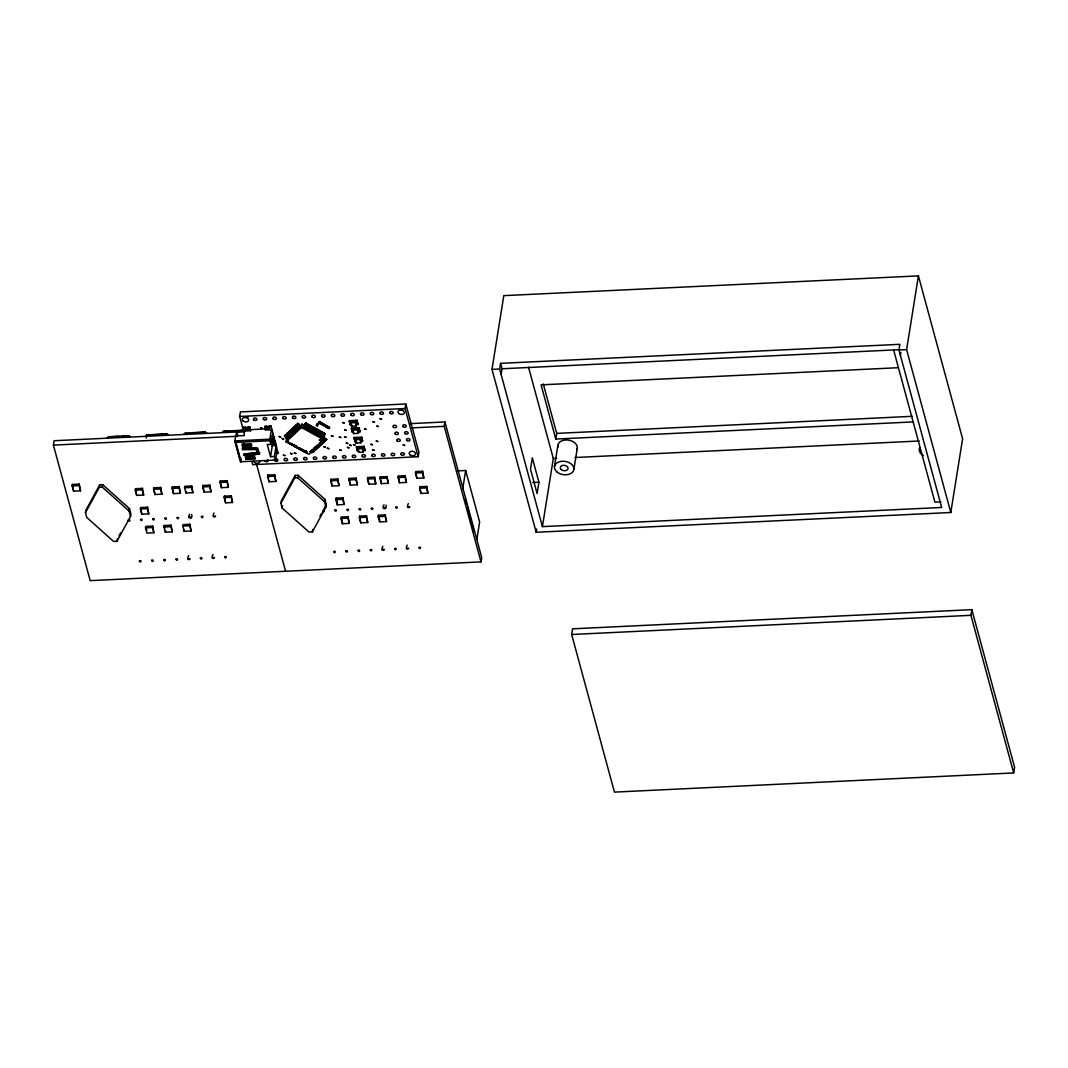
<?xml version="1.0" encoding="UTF-8"?>
<svg xmlns="http://www.w3.org/2000/svg" width="1068" height="1068" viewBox="0 0 1068 1068"><rect width="100%" height="100%" fill="white"/><g stroke="black" fill="none" stroke-linecap="round" stroke-linejoin="round"><path stroke-width="1.5" d="M356.178 426.012L355.684 421.206L356.178 426.012L351.586 426.239L350.704 421.446M351.586 426.239L351.612 424.824L350.277 424.89L349.997 423.876L350.905 422.568M353.575 433.595L352.694 428.802L353.575 433.595L358.18 433.381L357.673 428.562L358.18 433.381M356.151 443.073L355.27 438.267L356.151 443.073L360.744 442.846L360.25 438.027L360.744 442.846M358.648 452.271L357.767 447.465L358.648 452.271L363.24 452.044L362.746 447.238L363.24 452.044M271.526 429.777L265.398 430.07L264.664 427.347L264.851 426.225L266.76 426.132L266.947 428.615L269.243 428.508L269.056 426.012L270.978 425.918C272.527 431.953 268.081 438.334 271.072 444.315L267.24 444.502L270.551 456.704L274.383 456.517L275.531 460.401L277.199 450.643L277.934 453.353L276.011 453.446M240.954 458.506L240.847 461.99A2.123 0.734 -61 0 0 241.181 461.736L275.691 460.054M356.098 442.686L357.006 443.474L357.446 442.619M410.005 423.649L444.929 421.967L481.695 557.509L481 561.875L90.179 580.645L53.4 445.102L54.094 440.737L243.691 431.632M72.157 485.913L72.384 484.445L79.326 484.111L80.514 490.813L73.572 491.146L72.157 485.913L79.085 485.58L80.514 490.813M73.572 491.146L72.384 484.445M79.085 485.58L79.326 484.111M85.48 512.693L85.881 510.25L99.725 484.792L102.702 484.698L129.482 508.648L130.91 513.935L130.523 516.391L116.986 541.249L113.555 541.423L86.775 517.473L85.48 512.693L99.337 487.248L99.725 484.792M107.988 438.04L108.963 436.892L118.641 436.438M108.963 436.892L118.601 436.705M130.523 516.391L129.095 511.091L102.314 487.155L102.702 484.698M128.32 435.971L129.642 436.999L128.32 435.971L121.872 436.278M116.986 541.249L117.387 538.806M129.095 511.091L129.482 508.648M135.289 490.159L135.516 488.69L142.458 488.356L143.646 495.045L136.704 495.378L135.289 490.159L142.218 489.825L143.646 495.045M136.704 495.378L135.516 488.69M146.209 438.094L146.73 434.876L166.848 433.915L168.557 434.863M147.277 435.063L146.316 436.198L147.277 435.063L163.417 434.289M142.218 489.825L142.458 488.356M140.402 509.009L140.629 507.54L147.571 507.207L148.759 513.895L141.817 514.229L140.402 509.009L147.331 508.675L148.759 513.895M141.817 514.229L140.629 507.54M147.331 508.675L147.571 507.207M145.515 527.872L145.755 526.404L152.684 526.07L153.872 532.772L146.93 533.092L145.515 527.872L152.457 527.539L153.872 532.772M153.552 489.277L153.779 487.809L160.721 487.475L161.909 494.177L154.967 494.511L153.552 489.277L160.48 488.944L161.909 494.177M154.967 494.511L153.779 487.809M152.457 527.539L152.684 526.07M160.48 488.944L160.721 487.475M163.951 526.991L164.192 525.523L171.12 525.189L172.308 531.877L165.366 532.211L163.951 526.991L170.893 526.658L172.308 531.877M172.055 488.396L172.295 486.928L179.237 486.594L180.412 493.282L173.483 493.616L172.055 488.396L178.997 488.063L180.412 493.282M165.366 532.211L165.607 530.743M173.483 493.616L172.295 486.928M170.893 526.658L171.12 525.189M178.997 488.063L179.237 486.594M184.564 487.796L184.791 486.327L191.733 485.993L192.907 492.682L185.979 493.015L184.564 487.796L191.492 487.462L192.907 492.682M185.979 493.015L186.206 491.547M182.775 526.083L183.002 524.615L189.944 524.281L191.132 530.983L184.19 531.303L182.775 526.083L189.703 525.75L191.132 530.983M184.19 531.303L184.43 529.848M191.492 487.462L191.733 485.993M191.653 514.496C193.428 519.942 186.419 518.688 189.69 514.175M189.703 525.75L189.944 524.281M206.271 433.328L204.949 432.286L188.822 433.061M188.102 558.791C193.869 557.79 184.938 562.836 188.595 555.64M202.68 486.928L202.907 485.459L209.849 485.126L211.023 491.814L204.095 492.148L202.68 486.928L209.608 486.594L211.023 491.814M204.095 492.148L202.907 485.459M209.608 486.594L209.849 485.126M228.752 431.138L223.866 431.659L228.712 431.419M213.56 516.151C219.327 515.15 210.396 520.196 214.054 513M220.048 482.442L220.288 480.987L227.23 480.653L228.405 487.342L221.477 487.675L220.048 482.442L226.99 482.109L228.405 487.342M221.477 487.675L220.288 480.987M212.465 557.616C218.246 556.628 209.301 561.661 212.973 554.466M224.16 497.608L224.4 496.139L231.342 495.806L232.517 502.494L225.588 502.828L224.16 497.608L231.102 497.274L232.517 502.494M226.99 482.109L227.23 480.653M243.771 427.227L244.332 431.071L250.459 430.778L249.899 426.933L247.99 427.026L248.177 429.523L245.88 429.63L245.693 427.133L243.771 427.227L244.879 431.298L236.829 431.686L234.773 440.884L235.441 442.045A2.123 1.375 46.9 0 0 235.921 442.379L270.097 440.737M225.588 502.828L224.4 496.139M244.011 432.54L239.646 416.467L240.38 411.928L405.827 403.984L418.896 452.191L418.175 456.73L252.729 464.673L251.848 461.456M231.102 497.274L231.342 495.806M233.598 430.911L243.264 430.444L238.391 430.965M244.332 431.071L244.198 435.557L235.547 435.998M251.487 444.261L251.474 446.491L242.663 446.918L242.89 445.503L251.701 445.076M245.88 429.63L245.693 427.133M257.081 452.819L256.2 449.561L242.636 449.668L242.863 448.253L256.427 448.146L257.308 451.404L257.081 452.819L243.811 454.007L244.185 455.355L259.364 454.087L259.591 452.658L244.412 453.94L244.185 455.355M243.597 446.05L243.531 443.554L243.597 446.05L251.26 445.676M248.177 429.523L247.99 427.026M250.459 430.778L249.899 426.933M255.092 457.545L254.865 458.96L246.054 459.387L246.281 457.972L253.623 457.611M246.681 457.438L246.908 456.023L254.571 455.649L254.344 457.064L246.681 457.438L246.975 458.519L254.638 458.159L254.865 458.96M246.975 458.519L247.202 457.104M254.344 457.064L254.358 454.834M256.2 449.561L256.427 448.146M266.947 428.615L266.76 426.132M269.243 428.508L269.056 426.012M270.938 442.339L271.165 440.924L274.997 440.737L275.063 443.26L271.232 443.447L270.938 442.339L274.77 442.152L275.063 443.26M271.072 444.315L272.887 432.967L270.978 425.918M271.539 444.555L271.766 443.14L275.597 442.953L275.678 445.476L271.846 445.663L271.539 444.555L275.37 444.368L275.678 445.476M271.846 445.663L272.073 444.248M270.551 456.704L272.367 445.356L276.198 445.169L277.934 453.353M271.232 436.425L273.795 436.305L273.862 438.828L271.312 438.948M267.561 476.528L267.801 475.06L274.743 474.739L275.918 481.428L268.989 481.761L267.561 476.528L274.503 476.194L275.918 481.428M273.862 438.828L273.795 436.305M270.631 441.231L274.463 441.044L274.396 438.521L271.846 438.641M274.463 441.044L274.396 438.521M274.77 442.152L274.997 440.737M268.989 481.761L269.216 480.293M275.37 444.368L275.597 442.953M274.383 456.517L276.198 445.169M274.503 476.194L274.743 474.739M284.542 435.918L287.519 439.268L284.542 435.918L285.463 434.823L286.611 435.464L287.012 437.386L288.44 438.16L287.519 439.268M285.463 434.823L286.771 437.56L288.387 438.454M286.291 434.289L289.268 437.626L286.291 434.289L287.212 433.181L288.373 433.822L288.76 435.744L290.189 436.532L289.268 437.626M287.212 433.181L288.534 435.918L290.149 436.812M288.04 441.778L286.091 441.671L286.932 440.657M286.171 441.858L286.718 438.454L302.044 424.116L324.645 436.625L324.098 440.029L308.772 454.354L286.171 441.858L301.496 427.52L302.044 424.116M288.04 432.647L291.017 435.998L288.04 432.647L288.961 431.539L290.122 432.193L290.523 434.102L291.938 434.89L291.017 435.998M288.961 431.539L290.282 434.276L291.898 435.17M289.788 431.005L292.766 434.356L289.788 431.005L290.71 429.91L291.871 430.551L292.272 432.473L293.687 433.261L292.766 434.356M290.71 429.91L292.031 432.647L293.647 433.541M289.975 443.821L288.72 442.819L290.015 443.527M291.537 429.376L294.528 432.714L291.537 429.376L292.458 428.268L293.62 428.909L294.02 430.831L295.449 431.619L294.528 432.714M292.458 428.268L293.78 431.005L295.395 431.899M280.897 503.308L281.284 500.865L295.142 475.407L298.119 475.313L324.899 499.263L326.327 504.55L325.94 507.006L312.403 531.864L308.972 532.038L282.192 508.088L280.897 503.308L294.755 477.863L295.142 475.407M293.299 427.734L296.277 431.085L293.299 427.734L294.221 426.626L295.369 427.28L295.769 429.189L297.198 429.977L296.277 431.085M294.488 444.755L293.406 445.783L293.206 444.635L291.257 444.528L293.58 445.383L294.541 444.475M294.221 426.626L295.529 429.376L297.144 430.257M295.048 426.092L298.025 429.443L295.048 426.092L295.969 424.997L297.131 425.638L297.518 427.56L298.947 428.348L298.025 429.443M282.192 508.088L282.579 505.631M295.969 424.997L297.291 427.734L298.893 428.628M296.797 424.463L299.774 427.801L296.797 424.463L297.718 423.355L298.88 423.996L299.28 425.918L300.695 426.706L299.774 427.801M293.847 445.957L296.156 446.811L295.969 445.663L295.142 446.678L293.847 445.957L294.501 445.343L294.688 446.504L295.783 445.476M297.718 423.355L299.04 426.092L300.655 426.986M297.718 448.106L296.477 447.105L297.772 447.826M302.244 449.054L301.149 450.069L300.962 448.92L299.013 448.814L299.841 447.799M303.365 426.853L304.647 427.574L303.365 426.853L305.849 422.968L307.09 423.969L305.849 422.968M325.94 507.006L324.498 501.706L297.718 477.77L298.119 475.313M309.72 425.117L307.237 429.002L305.942 428.281L307.637 425.131L308.425 424.396L309.72 425.117L308.332 427.974L306.957 427.107M302.885 450.963L303.726 449.948L303.913 451.096L301.643 449.962L302.885 450.963L303.552 450.349L303.739 451.497M307.237 429.002L305.995 428.001M305.942 428.281L308.425 424.396M304.18 451.684L304.834 451.07L306.129 451.777L304.18 451.684L306.489 452.525M308.532 429.71L310.227 426.559L311.602 427.44L312.257 426.826L311.015 425.825L308.532 429.71L309.813 430.431L311.602 427.44M305.475 452.391L306.302 451.377M309.813 430.431L312.31 426.546M311.015 425.825L312.257 426.826M311.108 431.152L312.403 431.859L311.108 431.152L312.123 429.963L313.498 430.831L314.886 427.974L313.591 427.253L312.203 430.124M312.897 428.148L313.591 427.253M313.698 432.58L314.7 431.392L316.075 432.26L317.476 429.403L316.181 428.682L313.698 432.58L314.98 433.288L316.075 432.26M314.98 433.288L317.476 429.403M328.744 428.655L319.599 423.275L317.076 425.144L317.423 425.985L316.315 425.371L319.345 421.58L329.678 427.293L329.505 428.428L319.172 422.714L319.345 421.58M315.474 429.576L316.181 428.682M316.141 448.186L317.009 447.372L315.234 449.401C310.294 446.624 319.025 450.91 315.113 448.627L313.338 450.643L315.113 448.627M317.423 425.985L317.596 424.85L316.502 424.236M316.275 434.009L317.289 432.82L318.664 433.701L320.053 430.831L318.758 430.11L316.275 434.009L317.57 434.716L318.664 433.701M312.63 451.47L313.511 450.643L312.617 451.857L311.002 450.963L310.12 451.777L311.736 452.672L312.63 451.47L313.645 451.724L312.483 451.083L311.589 452.285L310.161 451.497M312.483 451.083L313.365 450.255L314.526 450.896L311.923 449.855M317.57 434.716L320.053 430.831M315.42 446.584L317.984 447.906L316.862 446.985L314.366 450.215C309.413 447.452 318.157 451.737 314.232 449.441M318.064 431.018L318.758 430.11M320.44 422.18L320.04 423.529M318.865 435.437L319.866 434.249L321.254 435.13L322.643 432.26L321.348 431.539L320.56 432.273L318.865 435.437L320.16 436.144L322.643 432.26M314.539 447.399L317.103 448.734L315.994 447.799L315.087 449.001L315.968 448.186M320.16 436.144L318.905 435.157M322.443 423.288L322.042 424.637M315.38 446.865L316.996 447.759L318.611 445.343L319.773 445.983L317.89 446.558L318.851 447.091L317.743 446.17M320.64 432.447L321.348 431.539M323.831 436.558L322.736 437.573L321.441 436.865L322.456 435.677L323.831 436.558L325.219 433.688L323.924 432.967L323.23 433.875M323.791 424.036L324.458 425.331L325.246 424.837M319.492 444.528L320.373 443.714L321.521 444.355L319.639 444.915L320.6 445.449L319.492 444.528L316.996 447.759M322.736 437.573L325.219 433.688M323.924 432.967L325.179 433.968M319.799 442.486L322.362 443.821L321.241 442.886M322.122 442.072L323.23 442.993L320.68 441.671M321.548 440.844L324.111 442.179L322.99 441.258L320.493 444.488L318.878 443.594M326.581 425.585L326.181 426.92M322.99 441.258L323.871 440.43L325.032 441.071L322.429 440.029M324.752 439.615L325.62 438.801L326.781 439.442L325.767 439.188L323.991 441.204L324.886 440.003L325.86 440.537L324.752 439.615L322.242 442.846L320.627 441.952M328.584 426.693L328.183 428.028M312.403 531.864L312.791 529.421M324.498 501.706L324.899 499.263M330.693 480.774L330.933 479.305L337.875 478.971L339.05 485.66L332.121 485.993L330.693 480.774L337.635 480.44L339.05 485.66M332.121 485.993L330.933 479.305M337.635 480.44L337.875 478.971M335.806 499.624L336.046 498.155L342.988 497.821L344.163 504.51L337.234 504.844L335.806 499.624L342.748 499.29L344.163 504.51M349.997 423.876C352.28 423.035 348.088 422.301 349.49 420.659L357.153 420.285L356.525 422.875L357.94 424.53L356.605 424.597M349.636 422.514L349.49 420.659M337.234 504.844L337.461 503.375M350.277 424.89L350.144 423.021M353.615 432.193L352.28 432.26C353.388 430.404 351.425 430.15 351.492 428.014L359.155 427.654L358.514 430.244L359.943 431.886L358.594 431.953M351.626 429.883L351.492 428.014M351.999 431.232L352.907 429.923M352.28 432.26L352.133 430.391M342.748 499.29L342.988 497.821M340.932 518.487L341.159 517.019L348.101 516.685L349.289 523.387L342.347 523.721L340.932 518.487L347.861 518.154L349.289 523.387M356.178 441.658L354.843 441.725C355.951 439.869 353.989 439.615 354.055 437.479L361.718 437.119L361.091 439.709L362.506 441.351L361.171 441.418M354.202 439.349L354.055 437.479M357.299 422.154L357.153 420.285M354.563 440.71L355.057 439.789M354.843 441.725L354.709 439.856M357.66 423.515L356.659 422.02L357.433 421.299M348.956 479.892L349.196 478.424L356.138 478.104L357.313 484.792L350.384 485.126L348.956 479.892L355.898 479.559L357.313 484.792M357.94 424.53L357.807 422.661M342.347 523.721L342.588 522.252M359.289 429.51L359.155 427.654M350.384 485.126L349.196 478.424M358.674 450.856L357.339 450.923C358.447 449.067 356.485 448.827 356.552 446.691L364.215 446.317L363.587 448.907L365.002 450.562L363.667 450.616M356.699 448.547L356.552 446.691M359.662 430.871L358.661 429.389L359.435 428.668M357.059 449.908L357.833 448.079M359.943 431.886L359.796 430.017M357.339 450.923L357.473 450.069M347.861 518.154L348.101 516.685M361.865 438.988L361.718 437.119M355.898 479.559L356.138 478.104M362.226 440.336L361.371 438.361M362.506 441.351L362.372 439.482M364.362 448.186L364.215 446.317M364.722 449.535L363.721 448.053L364.495 447.332M365.002 450.562L364.869 448.694M359.369 517.606L359.596 516.138L366.538 515.804L367.726 522.492L360.784 522.826L359.369 517.606L366.297 517.272L367.726 522.492M367.472 479.011L367.712 477.543L374.641 477.209L375.829 483.897L368.887 484.231L367.472 479.011L374.414 478.678L375.829 483.897M360.784 522.826L359.596 516.138M368.887 484.231L367.712 477.543M366.297 517.272L366.538 515.804M374.414 478.678L374.641 477.209M379.968 478.411L380.208 476.942L387.137 476.608L388.325 483.297L381.383 483.63L379.968 478.411L386.91 478.077L388.325 483.297M381.383 483.63L380.208 476.942M378.179 516.698L378.419 515.23L385.361 514.896L386.536 521.598L379.607 521.932L378.179 516.698L385.121 516.365L386.536 521.598M386.91 478.077L387.137 476.608M385.922 505.164C387.697 510.611 380.675 509.356 383.959 504.844M385.121 516.365L385.361 514.896M382.357 549.459C388.138 548.458 379.193 553.504 382.865 546.309M418.175 456.73L405.092 408.523L405.827 403.984M398.084 477.543L398.324 476.074L405.253 475.741L406.441 482.429L399.499 482.763L398.084 477.543L405.026 477.209L406.441 482.429M399.499 482.763L398.324 476.074M405.026 477.209L405.253 475.741M407.816 506.819C413.596 505.831 404.652 510.864 408.323 503.669M415.465 473.057L415.706 471.602L422.634 471.268L423.822 477.957L416.88 478.29L415.465 473.057L422.407 472.737L423.822 477.957M416.88 478.29L415.706 471.602M406.721 548.284C412.502 547.297 403.557 552.33 407.228 545.134M419.577 488.223L419.817 486.754L426.746 486.421L427.934 493.109L420.992 493.443L419.577 488.223L426.519 487.889L427.934 493.109M422.407 472.737L422.634 471.268M420.992 493.443L419.817 486.754M426.519 487.889L426.746 486.421M481 561.875L444.221 426.332L444.929 421.967M462.631 489.398L465.661 470.494L457.358 470.895M491.988 369.381L503.802 295.636L918.413 275.891L962.615 438.774L950.8 512.506L536.176 532.264L491.988 369.381L499.65 369.021L542.41 526.631L941.669 507.46L898.949 349.997L899.857 344.323L500.558 363.347L499.65 369.021M501.119 374.441L502.027 368.767L500.558 363.347M476.862 539.327L479.639 522.012L465.661 470.494M538.926 482.242L537.111 493.576L530.489 469.186L532.305 457.838L538.926 482.242L532.798 482.536M536.176 532.264L536.697 528.98M913.127 421.913L555.787 439.068L556.695 433.394L543.292 383.959M542.41 526.631L553.317 458.559L528.54 367.245M554.439 466.703L557.843 445.436M573.89 469.333L577.307 448.053M571.674 634.499L572.582 628.825L971.84 609.654L1014.6 767.265L1013.692 772.938L614.434 792.109L571.674 634.499L970.932 615.328L1013.692 772.938M900.377 355.27L900.831 352.427M950.8 512.506L906.612 349.636L918.413 275.891M970.932 615.328L971.84 609.654M189.183 517.312L190.211 516.698L191.159 517.646M383.452 507.994L384.467 507.367L385.414 508.315M304.46 425.838L305.795 423.248M304.647 427.574L306.356 424.423M118.975 535.869L120.564 532.945M319.959 516.245L321.548 513.321M323.938 508.942L326.327 504.55M311.589 452.285L313.365 450.255M311.869 450.135L313.485 451.03L315.26 449.014M320.373 443.714L318.745 446.117L320.507 444.101M320.493 444.488L322.269 442.459M323.844 440.817L325.62 438.801M107.254 437.8L108.415 436.719L128.534 435.757L130.243 436.705M145.568 435.958L146.73 434.876M183.883 434.129L185.044 433.034L205.163 432.073L206.872 433.021M222.197 432.286L223.359 431.192L243.477 430.23M285.503 436.465L286.611 435.464M287.252 434.823L288.373 433.822M289.014 433.181L290.122 432.193M290.763 431.552L291.871 430.551M292.512 429.91L293.62 428.909M294.261 428.268L295.369 427.28M296.01 426.639L297.131 425.638M297.758 424.997L298.88 423.996M285.904 438.374L287.012 437.386M287.652 436.732L288.76 435.744M289.401 435.103L290.523 434.102M291.15 433.461L292.272 432.473M292.912 431.819L294.02 430.831M294.661 430.19L295.769 429.189M296.41 428.548L297.518 427.56M298.159 426.92L299.28 425.918M287.559 438.988L288.44 438.16M289.308 437.346L290.189 436.532M291.07 435.717L291.938 434.89M292.819 434.075L293.687 433.261M294.568 432.433L295.449 431.619M296.317 430.804L297.198 429.977M298.065 429.162L298.947 428.348M299.814 427.52L300.695 426.706M286.091 441.671L286.758 441.057L286.945 442.205L288.04 441.191M307.143 423.676L306.436 424.583L305.061 423.702M304.7 427.293L305.662 426.386M288.68 443.1L289.335 442.486L289.521 443.634M291.911 443.327L290.816 444.355L290.629 443.207M291.257 444.528L292.098 443.514M316.315 425.371L319.172 422.714M314.886 427.974L312.443 431.579M295.142 446.678L295.796 446.064L295.983 447.212M312.403 431.859L313.498 430.831M296.437 447.385L297.091 446.771L297.278 447.933M299.667 447.612L298.573 448.64L298.373 447.492M303.539 449.761L302.444 450.789L302.257 449.641M306.169 450.91L305.208 451.804L305.007 450.656M306.115 451.19L305.021 452.218L304.834 451.07M321.441 436.865L323.137 433.715L324.525 434.583M307.41 451.911L306.316 452.925L306.129 451.777M313.618 448.507L314.499 447.679L316.115 448.573M315.994 447.799L316.862 446.985M316.849 447.372L317.717 446.544L316.302 445.756M319.466 444.915L318.598 445.73L317.169 444.942M320.347 444.088L321.228 443.273M322.095 442.459L322.977 441.631M323.137 441.645L324.018 440.817L322.242 442.846M324.886 440.003L325.767 439.188M311.736 452.672L312.617 451.857M313.485 451.03L314.366 450.215M313.605 452.004L314.526 450.896M315.354 450.362L316.275 449.268M317.103 448.734L318.024 447.625M318.851 447.091L319.773 445.983M320.6 445.449L321.521 444.355M322.362 443.821L323.284 442.713M324.111 442.179L325.032 441.071M325.86 440.537L326.781 439.442M184.631 434.356L185.605 433.221M222.985 432.246L223.92 431.379M319.506 439.762L320.854 439.696L321.121 440.657L319.345 440.256L320.907 439.415L321.161 440.376L319.399 439.976M502.027 368.767L899.75 349.663M898.415 367.699L541.076 384.854L555.787 439.068M239.646 416.467L405.092 408.523M349.356 421.5L357.019 421.139M350.664 422.848L355.257 422.634M243.597 428.361L245.506 428.268M247.803 428.161L249.725 428.068M264.664 427.347L266.586 427.267M268.882 427.147L270.791 427.053M246.054 428.495L248.35 428.388M267.133 427.48L269.43 427.374M358.074 423.676L356.538 423.742L355.631 420.365M250.633 429.643L265.585 428.935M150.468 435.183L163.364 434.556M193.615 433.114L204.909 432.567M351.359 428.869L359.022 428.495M352.667 430.217L357.259 429.99M53.4 445.102L237.216 436.278M411.1 427.921L444.221 426.332M360.076 431.031L358.541 431.112L357.62 427.721M270.017 439.188L234.773 440.884L240.433 461.75M270.337 440.123L274.169 439.936M353.922 438.334L361.585 437.96M243.304 444.969L250.967 444.595L250.74 443.781L241.929 444.208L242.663 446.918M355.23 439.682L359.823 439.455M361.104 440.577L362.639 440.497M556.695 433.394L912.366 416.32M356.418 447.532L364.081 447.172M256.373 453.019L259.577 452.872M357.727 448.88L362.319 448.667M254.131 456.25L245.32 456.677L246.054 459.387M553.317 458.559L556.642 458.399M574.944 457.518L919.294 440.991M941.041 501.853L934.914 502.16L893.622 349.957M898.949 349.997L906.612 349.636M294.755 477.863L297.718 477.77M99.337 487.248L102.314 487.155M354.336 438.494L355.07 438.668M308.385 424.677L309.68 425.398M313.551 427.534L314.846 428.255M316.128 428.962L317.423 429.683M318.718 430.404L320.013 431.112M321.294 431.832L322.589 432.54M307.637 425.131L309.012 426.012M312.804 427.988L314.179 428.869M315.394 429.416L316.769 430.297M317.97 430.845L319.359 431.726M320.56 432.273L321.935 433.154M304.367 425.678L305.742 426.546M309.533 428.535L310.908 429.403M308.572 429.429L309.867 430.15M313.738 432.286L315.033 433.007M316.328 433.715L317.61 434.436M321.495 436.585L322.776 437.293M323.297 439.215L324.725 440.003M301.496 427.52L324.872 440.39M319.759 442.766L321.375 443.661M311.042 450.669L312.47 451.457M286.144 441.391L288.413 442.526M300.028 448.947L301.323 449.668M243.264 430.444L244.639 431.205M204.949 432.286L206.311 433.047M166.635 434.129L167.956 435.157L166.595 434.409M465.221 499.303L466.529 504.136M467.397 507.353L473.952 531.49M378.419 515.23L379.834 520.463M336.046 498.155L337.114 502.08M341.52 518.327L342.227 520.944M267.801 475.06L268.509 477.676M259.364 454.087L257.735 448.119L242.262 448.306L242.636 449.668M256.6 464.42L285.583 571.26M236.829 431.686L237.657 434.716M235.921 442.379L241.181 461.736M235.24 441.618L240.167 459.774M164.192 525.523L164.899 528.139M146.102 527.712L146.81 530.329M291.924 443.914L292.111 445.062M248.283 417.001A3.244 2.216 9.1 0 1 245.119 417.161M267.734 459.841A1.789 1.228 9.1 0 1 267.16 461.696A1.789 1.228 9.1 0 1 264.637 460.615M274.957 459.026A1.789 1.228 9.1 0 1 277.787 459.761A1.789 1.228 9.1 0 1 276.145 461.296A1.789 1.228 9.1 0 1 274.436 459.507M259.818 460.842A3.244 2.216 9.1 0 1 257.268 463.232A3.244 2.216 9.1 0 1 253.49 461.149M402.502 409.898A3.244 2.216 9.1 0 1 400.834 409.685M557.99 447.198A9.826 6.702 9.1 0 1 568.283 440.083A9.826 6.702 9.1 0 1 576.787 449.735M923.46 455.622A9.826 6.702 9.1 0 1 919.722 447.505M223.986 431.886A1.575 1.068 9.1 0 1 225.121 431.232L225.522 431.232A1.575 1.068 9.1 0 1 226.857 431.913M241.248 431.005A1.575 1.068 9.1 0 1 243.904 430.885M224.32 432.006A1.575 1.068 9.1 0 1 225.028 431.806L225.428 431.806A1.575 1.068 9.1 0 1 226.202 432.033M202.853 433.114A1.575 1.068 9.1 0 1 205.817 432.967M203.294 432.994A1.575 1.068 9.1 0 1 205.189 433.074M147.771 435.117A1.575 1.068 9.1 0 1 148.479 434.916L148.893 434.916A1.575 1.068 9.1 0 1 149.667 435.143M165.42 434.142A1.575 1.068 9.1 0 1 166.207 434.102M167.275 434.556A1.575 1.068 9.1 0 1 167.623 435.09M109.043 437.399A1.575 1.068 9.1 0 1 110.164 436.759L110.578 436.759A1.575 1.068 9.1 0 1 111.9 437.426M126.491 436.291A1.575 1.068 9.1 0 1 129.335 437.212M128.56 436.759A1.575 1.068 9.1 0 1 129.095 437.226M260.552 427.747L262.047 428.228L260.552 427.747M279.162 436.518L280.657 436.999L279.162 436.518M282.179 438.561L283.674 439.055L282.179 438.561M283.367 455.101L284.862 455.595L283.367 455.101M290.483 453.366L291.978 453.86L290.483 453.366M294.341 453.046L295.836 453.526L294.341 453.046M323.751 446.611L325.246 447.105L323.751 446.611M327.329 448.186L328.824 448.667L327.329 448.186M331.44 435.704L332.936 436.198L331.44 435.704M339.277 437.012L340.772 437.493L339.277 437.012M342.641 422.474L344.136 422.968L342.641 422.474M339.838 449.948L341.333 450.442L339.838 449.948M344.63 429.843L346.125 430.324L344.63 429.843M344.537 436.759L346.032 437.239L344.537 436.759M346.232 443.02L347.727 443.5L346.232 443.02M347.42 447.358L348.916 447.839L347.42 447.358M349.663 445.089L351.158 445.57L349.663 445.089M353.455 444.555L354.95 445.049L353.455 444.555M364.589 428.882L366.084 429.376L364.589 428.882M373.012 421.793L374.508 422.274L373.012 421.793M371.023 444.275L372.518 444.755L371.023 444.275M372.518 449.775L374.014 450.269L372.518 449.775M376.937 426.065L378.432 426.546L376.937 426.065M376.256 441.017L377.752 441.511L376.256 441.017M380.048 418.656L381.543 419.15L380.048 418.656M403.157 444.956L404.652 445.449L403.157 444.956M273.194 434.075L273.261 436.612L273.194 434.075M128.307 520.049C129.375 523.347 131.364 518.327 128.307 520.049M140.495 519.462C141.55 522.759 143.553 517.74 140.495 519.462M139.401 560.927C140.455 564.224 142.458 559.205 139.401 560.927M152.684 518.874C153.739 522.172 155.728 517.152 152.684 518.874M151.589 560.34C152.644 563.637 154.633 558.631 151.589 560.34M164.859 518.287C165.914 521.584 167.916 516.578 164.859 518.287M163.778 559.752C164.832 563.05 166.822 558.043 163.778 559.752M177.048 517.7C178.102 520.997 180.091 515.991 177.048 517.7M175.953 559.178C177.008 562.476 179.01 557.456 175.953 559.178M201.411 516.538C202.466 519.836 204.469 514.816 201.411 516.538M200.317 558.003C201.385 561.301 203.374 556.281 200.317 558.003M224.694 556.828C225.748 560.126 227.738 555.12 224.694 556.828M322.576 510.718C323.631 514.015 325.62 508.995 322.576 510.718M334.765 510.13C335.819 513.428 337.808 508.408 334.765 510.13M333.67 551.595C334.725 554.893 336.714 549.886 333.67 551.595M346.94 509.543C347.994 512.84 349.997 507.834 346.94 509.543M345.845 551.008C346.913 554.319 348.902 549.299 345.845 551.008M359.128 508.955C360.183 512.253 362.172 507.247 359.128 508.955M358.034 550.434C359.088 553.731 361.091 548.712 358.034 550.434M371.304 508.381C372.372 511.679 374.361 506.659 371.304 508.381M370.222 549.846C371.277 553.144 373.266 548.124 370.222 549.846M395.681 507.207C396.735 510.504 398.724 505.484 395.681 507.207M394.586 548.672C395.641 551.969 397.63 546.963 394.586 548.672M418.95 547.497C420.004 550.808 422.007 545.788 418.95 547.497M390.087 413.356A1.789 1.228 9.1 0 0 393.117 413.223A1.789 1.228 9.1 0 0 391.102 411.434A1.789 1.228 9.1 0 0 390.087 413.356M380.355 413.837A1.789 1.228 9.1 0 0 383.385 413.69A1.789 1.228 9.1 0 0 381.369 411.901A1.789 1.228 9.1 0 0 380.355 413.837M243.01 420.925A3.244 2.216 9.1 0 0 248.497 420.672A3.244 2.216 9.1 0 0 244.839 417.441A3.244 2.216 9.1 0 0 243.01 420.925M292.766 418.042A1.789 1.228 9.1 0 0 295.796 417.895A1.789 1.228 9.1 0 0 293.767 416.106A1.789 1.228 9.1 0 0 292.766 418.042M283.033 418.509A1.789 1.228 9.1 0 0 286.064 418.362A1.789 1.228 9.1 0 0 284.035 416.573A1.789 1.228 9.1 0 0 283.033 418.509M370.623 414.304A1.789 1.228 9.1 0 0 373.653 414.157A1.789 1.228 9.1 0 0 371.637 412.368A1.789 1.228 9.1 0 0 370.623 414.304M323.43 458.412A1.789 1.228 9.1 0 0 326.461 458.265A1.789 1.228 9.1 0 0 324.445 456.49A1.789 1.228 9.1 0 0 323.43 458.412M313.698 458.88A1.789 1.228 9.1 0 0 316.729 458.733A1.789 1.228 9.1 0 0 314.713 456.957A1.789 1.228 9.1 0 0 313.698 458.88M303.966 459.347A1.789 1.228 9.1 0 0 306.997 459.2A1.789 1.228 9.1 0 0 304.981 457.424A1.789 1.228 9.1 0 0 303.966 459.347M294.234 459.814A1.789 1.228 9.1 0 0 297.264 459.667A1.789 1.228 9.1 0 0 295.249 457.892A1.789 1.228 9.1 0 0 294.234 459.814M263.569 419.444A1.789 1.228 9.1 0 0 266.599 419.297A1.789 1.228 9.1 0 0 264.57 417.508A1.789 1.228 9.1 0 0 263.569 419.444M253.837 419.911A1.789 1.228 9.1 0 0 256.867 419.764A1.789 1.228 9.1 0 0 254.838 417.975A1.789 1.228 9.1 0 0 253.837 419.911M406.895 440.457A1.789 1.228 9.1 0 0 409.925 440.31A1.789 1.228 9.1 0 0 407.909 438.521A1.789 1.228 9.1 0 0 406.895 440.457M397.162 440.924A1.789 1.228 9.1 0 0 400.193 440.777A1.789 1.228 9.1 0 0 398.177 438.988A1.789 1.228 9.1 0 0 397.162 440.924M405.026 433.568A1.789 1.228 9.1 0 0 408.056 433.421A1.789 1.228 9.1 0 0 406.04 431.646A1.789 1.228 9.1 0 0 405.026 433.568M403.157 426.679A1.789 1.228 9.1 0 0 406.187 426.546A1.789 1.228 9.1 0 0 404.171 424.757A1.789 1.228 9.1 0 0 403.157 426.679M393.424 427.147A1.789 1.228 9.1 0 0 396.455 427.013A1.789 1.228 9.1 0 0 394.439 425.224A1.789 1.228 9.1 0 0 393.424 427.147M284.502 460.281A1.789 1.228 9.1 0 0 287.532 460.134A1.789 1.228 9.1 0 0 285.516 458.359A1.789 1.228 9.1 0 0 284.502 460.281M395.293 434.035A1.789 1.228 9.1 0 0 398.324 433.888A1.789 1.228 9.1 0 0 396.308 432.113A1.789 1.228 9.1 0 0 395.293 434.035M321.962 416.64A1.789 1.228 9.1 0 0 324.992 416.493A1.789 1.228 9.1 0 0 322.963 414.704A1.789 1.228 9.1 0 0 321.962 416.64M341.426 415.706A1.789 1.228 9.1 0 0 344.457 415.559A1.789 1.228 9.1 0 0 342.428 413.77A1.789 1.228 9.1 0 0 341.426 415.706M331.694 416.173A1.789 1.228 9.1 0 0 334.725 416.026A1.789 1.228 9.1 0 0 332.695 414.237A1.789 1.228 9.1 0 0 331.694 416.173M351.158 415.238A1.789 1.228 9.1 0 0 354.189 415.092A1.789 1.228 9.1 0 0 352.16 413.303A1.789 1.228 9.1 0 0 351.158 415.238M312.23 417.107A1.789 1.228 9.1 0 0 315.26 416.961A1.789 1.228 9.1 0 0 313.231 415.172A1.789 1.228 9.1 0 0 312.23 417.107M302.498 417.575A1.789 1.228 9.1 0 0 305.528 417.428A1.789 1.228 9.1 0 0 303.499 415.639A1.789 1.228 9.1 0 0 302.498 417.575M391.555 455.142A1.789 1.228 9.1 0 0 394.586 454.995A1.789 1.228 9.1 0 0 392.57 453.206A1.789 1.228 9.1 0 0 391.555 455.142M381.823 455.609A1.789 1.228 9.1 0 0 384.854 455.462A1.789 1.228 9.1 0 0 382.838 453.686A1.789 1.228 9.1 0 0 381.823 455.609M372.091 456.076A1.789 1.228 9.1 0 0 375.122 455.929A1.789 1.228 9.1 0 0 373.106 454.154A1.789 1.228 9.1 0 0 372.091 456.076M409.938 454.768A3.244 2.216 9.1 0 0 415.412 454.501A3.244 2.216 9.1 0 0 411.767 451.283A3.244 2.216 9.1 0 0 409.938 454.768M398.724 413.45A3.244 2.216 9.1 0 0 404.211 413.196A3.244 2.216 9.1 0 0 400.553 409.965A3.244 2.216 9.1 0 0 398.724 413.45M360.891 414.771A1.789 1.228 9.1 0 0 363.921 414.624A1.789 1.228 9.1 0 0 361.905 412.835A1.789 1.228 9.1 0 0 360.891 414.771M362.359 456.543A1.789 1.228 9.1 0 0 365.389 456.396A1.789 1.228 9.1 0 0 363.374 454.621A1.789 1.228 9.1 0 0 362.359 456.543M352.627 457.011A1.789 1.228 9.1 0 0 355.657 456.864A1.789 1.228 9.1 0 0 353.641 455.088A1.789 1.228 9.1 0 0 352.627 457.011M273.301 418.976A1.789 1.228 9.1 0 0 276.332 418.83A1.789 1.228 9.1 0 0 274.302 417.041A1.789 1.228 9.1 0 0 273.301 418.976M401.288 454.674A1.789 1.228 9.1 0 0 404.331 454.527A1.789 1.228 9.1 0 0 402.302 452.739A1.789 1.228 9.1 0 0 401.288 454.674M342.895 457.478A1.789 1.228 9.1 0 0 345.925 457.331A1.789 1.228 9.1 0 0 343.909 455.555A1.789 1.228 9.1 0 0 342.895 457.478M333.163 457.945A1.789 1.228 9.1 0 0 336.193 457.798A1.789 1.228 9.1 0 0 334.177 456.023A1.789 1.228 9.1 0 0 333.163 457.945M556.788 471.802A9.826 6.702 9.1 0 0 573.382 471.015A9.826 6.702 9.1 0 0 562.329 461.243A9.826 6.702 9.1 0 0 556.788 471.802M561.221 469.533A3.925 2.683 9.1 0 0 567.856 469.212A3.925 2.683 9.1 0 0 563.437 465.301A3.925 2.683 9.1 0 0 561.221 469.533"/></g></svg>
